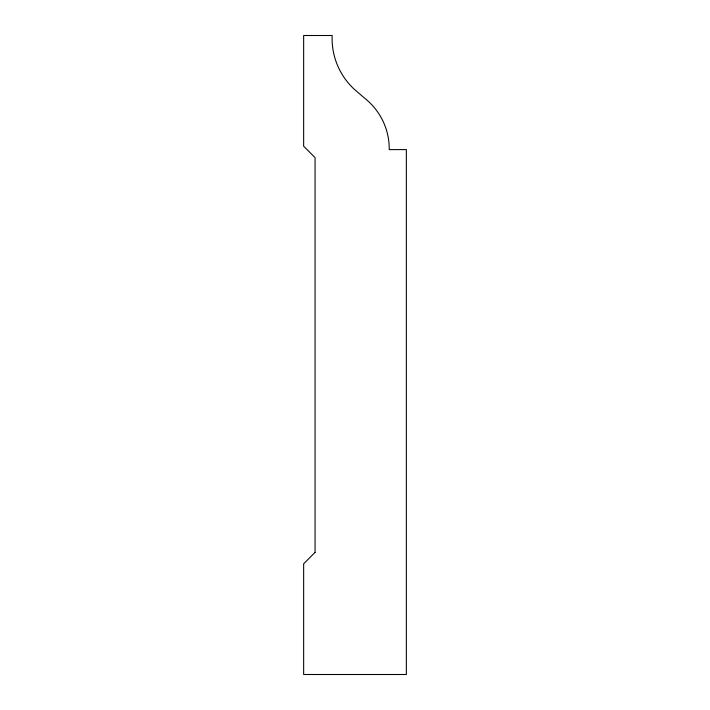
<?xml version="1.0" encoding="UTF-8"?>
<svg xmlns="http://www.w3.org/2000/svg" width="710" height="710" viewBox="0 0 710 710"><rect width="100%" height="100%" fill="white"/><g stroke="black" fill="none" stroke-linecap="round" stroke-linejoin="round"><path stroke-width="1.06" d="M315.062 552.38L303.649 563.784L303.649 674.5L406.351 674.5L406.351 149.606L389.231 149.606A64.344 64.344 0 0 0 366.617 99.835L356.34 91.084A68.914 68.914 0 0 1 332.182 35.5L303.649 35.5L303.649 146.216L315.062 157.62L315.062 552.38"/></g></svg>
